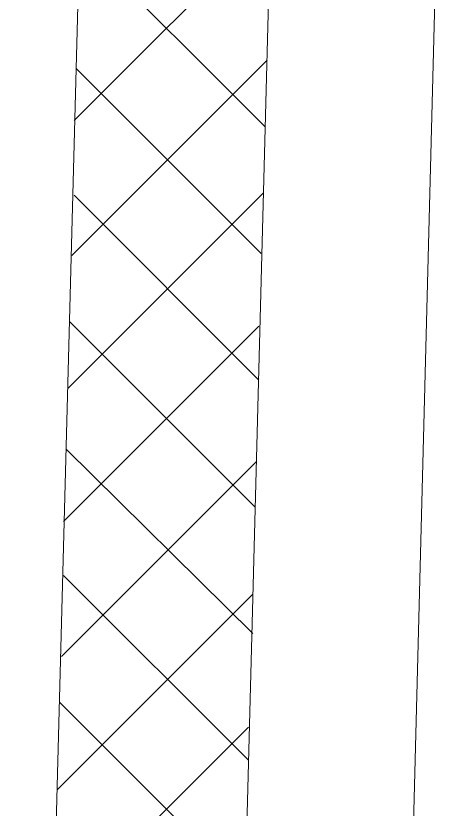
# Model space of a CAD drawing. Header units: inches. Extents: x 11 to 682, y 148 to 1119.
# Drawn here: x 160.5 to 173.04, y 811.23 to 834.14 of the extents above; entities that cross this region are included whole.
import ezdxf

# ---------------------------------------------------------------- set-up
doc = ezdxf.new("R2010")
doc.units = ezdxf.units.IN
doc.header["$MEASUREMENT"] = 0
doc.layers.add('图层 1', color=7, linetype='Continuous')

msp = doc.modelspace()

# ---------------------------------------------------------------- linework, layer by layer
at = {"layer": '图层 1', "color": 7, "lineweight": 18, "true_color": 0xffffff}
for points in [[(171.18, 779.94), (173.04, 851.7)], [(160.5, 766.8), (162.72, 850.8)], [(160.5, 766.8), (162.72, 850.8)], [(165.84, 760.14), (168.18, 849.24)], [(165.84, 760.14), (168.18, 849.24)], [(162.18, 831.12), (167.82, 836.76)], [(162.36, 836.279), (167.7, 830.939)], [(162.12, 827.22), (167.76, 832.859)], [(162.24, 832.62), (167.58, 827.279)], [(162, 823.38), (167.64, 829.02)], [(162.18, 828.959), (167.52, 823.62)], [(162.06, 825.3), (167.4, 819.959)], [(161.88, 819.54), (167.52, 825.18)], [(161.94, 821.64), (167.34, 816.3)], [(161.82, 815.64), (167.46, 821.28)], [(161.88, 817.979), (167.22, 812.64)], [(161.7, 811.8), (167.34, 817.439)], [(161.76, 814.32), (167.1, 808.979)], [(161.58, 807.959), (167.22, 813.6)]]:
    msp.add_lwpolyline(points, dxfattribs=at)

doc.saveas('drawing.dxf')
